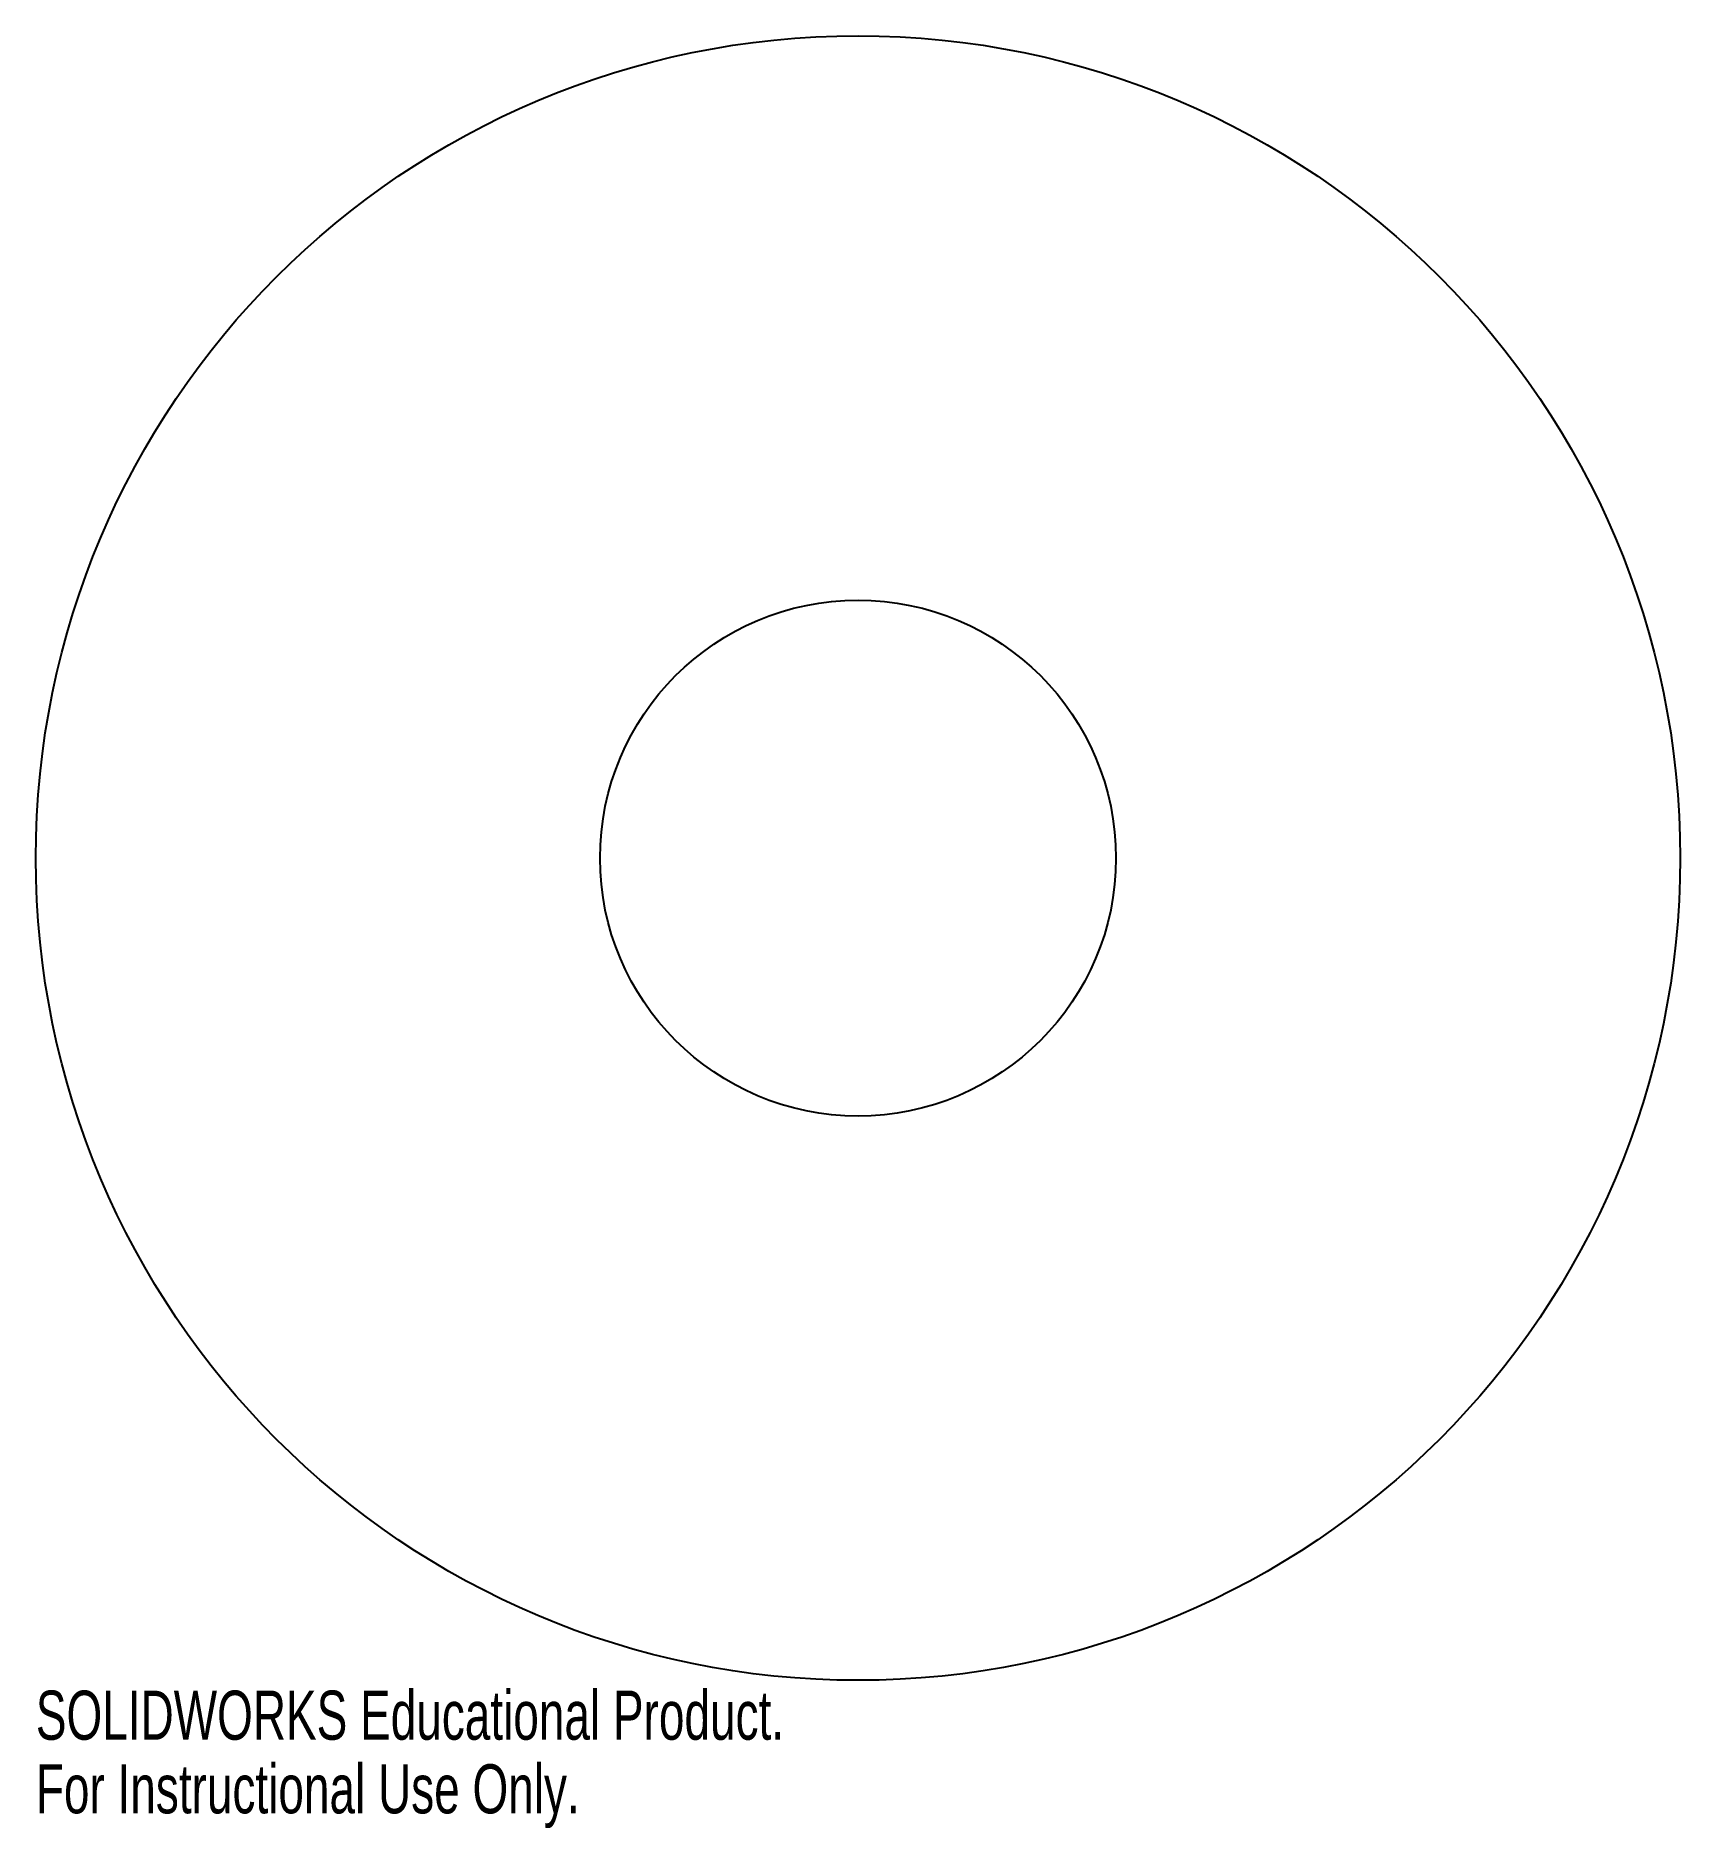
# Model space of a CAD drawing. Header units: inches. Extents: x -3.19 to 3.19, y -3.76 to 3.19.
import ezdxf

# ---------------------------------------------------------------- set-up
doc = ezdxf.new("R2010")
doc.units = ezdxf.units.IN
doc.header["$MEASUREMENT"] = 0
doc.styles.add('SLDTEXTSTYLE0', font='TXT', dxfattribs={"width": 0.7})

msp = doc.modelspace()

# ---------------------------------------------------------------- linework, layer by layer
at = {"color": 7, "linetype": 'Continuous', "lineweight": 25}
for radius in [3.1875, 1]:
    msp.add_circle((0, 0), radius, dxfattribs=at)

# ---------------------------------------------------------------- texts
at = {"color": 7, "linetype": 'Continuous', "char_height": 0.1903, "attachment_point": 1, "style": 'SLDTEXTSTYLE0'}
for s, insert in [('SOLIDWORKS Educational Product.', (-3.1875, -3.2276)), ('For Instructional Use Only.', (-3.1875, -3.5131))]:
    msp.add_mtext(s, dxfattribs=dict(at, insert=insert))

doc.saveas('drawing.dxf')
